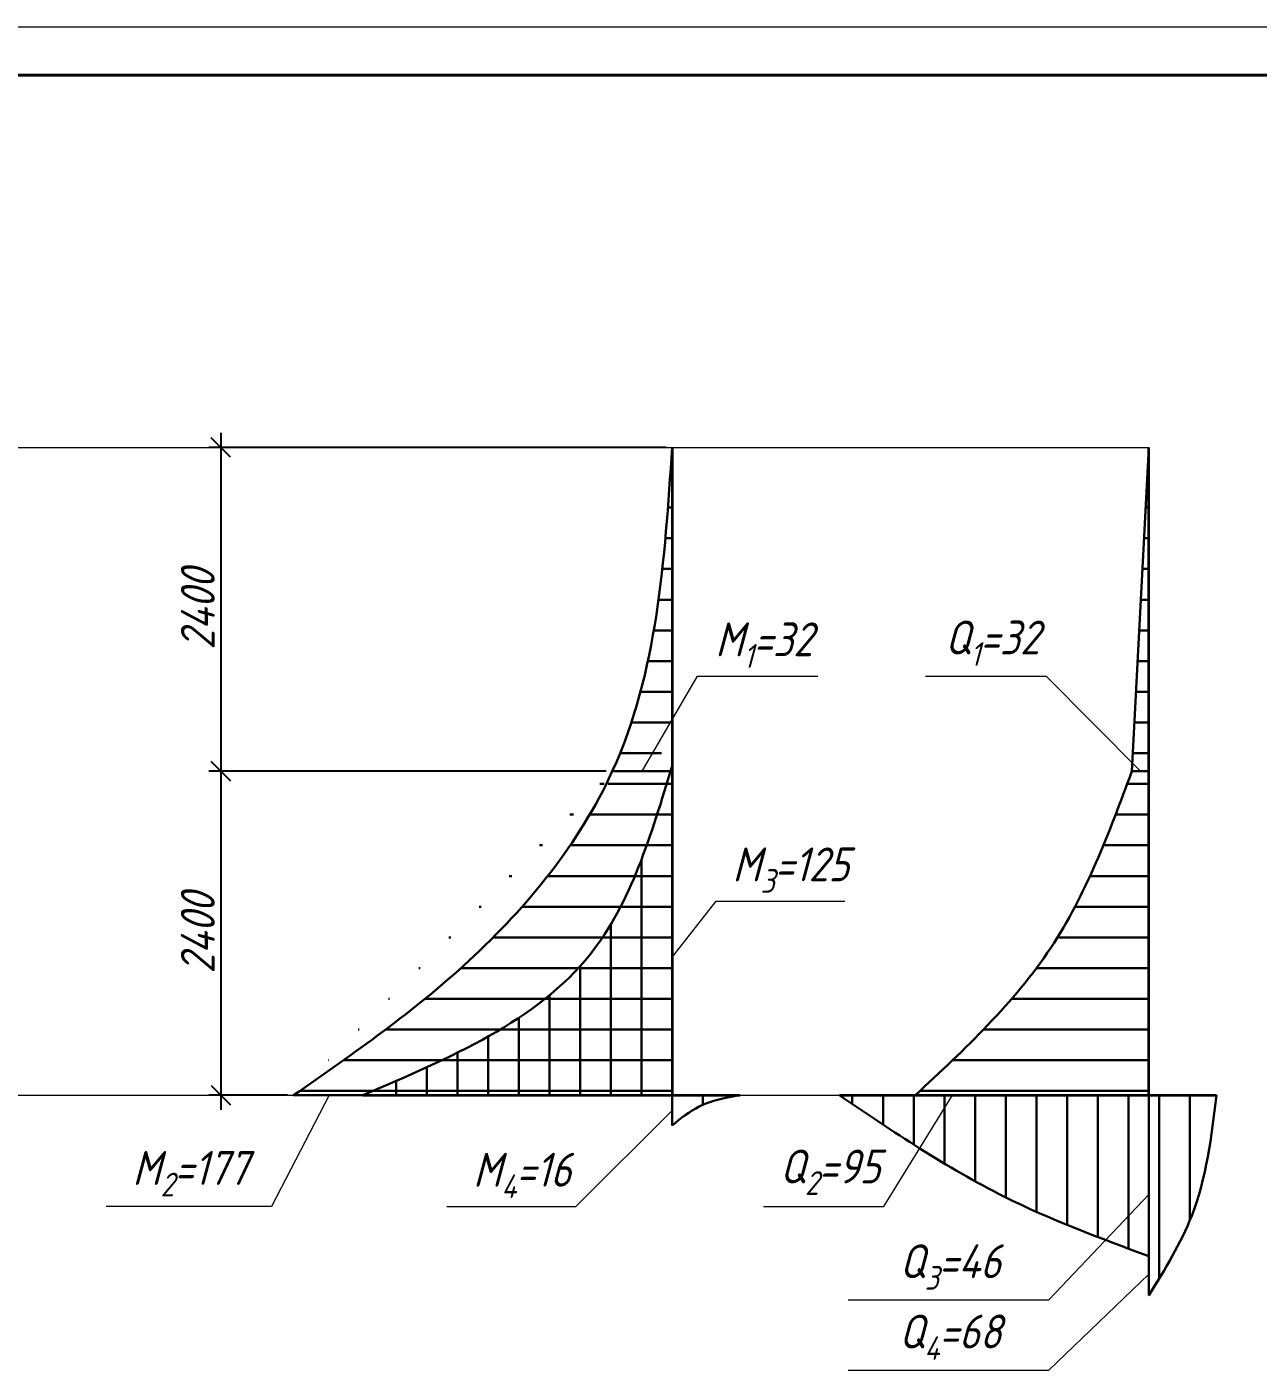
# Model space of a CAD drawing. Header units: millimetres. Extents: x -1004 to 900128, y -352756 to 107728.
# Drawn here: x 25429 to 38165, y -58999 to -45109 of the extents above; entities that cross this region are included whole.
import ezdxf

# ---------------------------------------------------------------- set-up
doc = ezdxf.new("R2010")
doc.units = ezdxf.units.MM
doc.linetypes.add('ACAD_ISO04W100', pattern=[30, 24, -3, 0, -3])
for name, color, linetype, lineweight in [('axles', 152, 'ACAD_ISO04W100', 20), ('basic', 95, 'Continuous', 30), ('frame', 173, 'Continuous', 40), ('size', 45, 'Continuous', 20), ('text', 13, 'Continuous', 20), ('thick', 42, 'Continuous', 35), ('thin', 153, 'Continuous', 18)]:
    doc.layers.add(name, color=color, linetype=linetype, lineweight=lineweight)
doc.styles.add('Structures', font='isocpeur.ttf', dxfattribs={"width": 0.85, "oblique": 15})
doc.styles.add('structures 5', font='isocpeur.ttf', dxfattribs={"width": 0.85, "oblique": 15, "height": 5})
doc.dimstyles.new('structures 3.5', dxfattribs={"dimtxt": 3.5, "dimasz": 2, "dimexe": 1.25, "dimexo": 0.625, "dimtad": 1, "dimtxsty": 'Structures', "dimblk": 'OBLIQUE', "dimcen": 2.5, "dimdle": 1.5, "dimadec": 0, "dimazin": 0, "dimtfac": 1, "dimtmove": 0, "dimatfit": 3, "dimfxl": 1, "dimarcsym": 0})
pattern_1 = [(90, (-63145.36184696525, -61191.99412018171), (-317.5, 0), [])]

# ---------------------------------------------------------------- blocks, each defined once
blk = doc.blocks.new('_Oblique')
at = {"color": 0, "linetype": 'ByBlock', "lineweight": -2}
blk.add_line((-0.5, -0.5), (0.5, 0.5), dxfattribs=at)
blk = doc.blocks.new('*D427')
at = {"layer": 'Defpoints', "color": 0, "transparency": 16777216}
for p in [(32102.89871145218, -49456.54545495048), (27434.63815303561, -52806.54545495048), (31484.89871145218, -52806.54545495048)]:
    blk.add_point(p, dxfattribs=at)
at = {"layer": 'size', "color": 0, "lineweight": -2, "transparency": 16777216}
for p, q in [((27434.63815303561, -49306.54545495048), (27434.63815303561, -52956.54545495048)), ((32040.39871145218, -49456.54545495048), (27309.63815303561, -49456.54545495048)), ((31422.39871145218, -52806.54545495048), (27309.63815303561, -52806.54545495048))]:
    blk.add_line(p, q, dxfattribs=at)
at = {"layer": 'size', "color": 0, "lineweight": -2, "transparency": 16777216, "xscale": 200, "yscale": 200, "zscale": 200}
for p, rotation in [((27434.63815303561, -49456.54545495048), 90), ((27434.63815303561, -52806.54545495048), 270)]:
    blk.add_blockref('_Oblique', p, dxfattribs=dict(at, rotation=rotation))
at = {"layer": 'size', "color": 0, "transparency": 16777216, "insert": (27197.13815303559, -51131.54545495047), "char_height": 350, "attachment_point": 5, "rotation": 90, "style": 'Structures'}
blk.add_mtext('2400', dxfattribs=at)
blk = doc.blocks.new('*D412')
at = {"layer": 'Defpoints', "color": 0, "transparency": 16777216}
for p in [(28024.63815303488, -52806.54545495048), (27434.63815303555, -56156.54545495048), (28187.89871145218, -56156.54545495048)]:
    blk.add_point(p, dxfattribs=at)
at = {"layer": 'size', "color": 0, "lineweight": -2, "transparency": 16777216}
for p, q in [((27434.63815303555, -52656.54545495048), (27434.63815303555, -56306.54545495048)), ((27962.13815303488, -52806.54545495048), (27309.63815303555, -52806.54545495048)), ((28125.39871145218, -56156.54545495048), (27309.63815303555, -56156.54545495048))]:
    blk.add_line(p, q, dxfattribs=at)
at = {"layer": 'size', "color": 0, "lineweight": -2, "transparency": 16777216, "xscale": 200, "yscale": 200, "zscale": 200}
for p, rotation in [((27434.63815303555, -52806.54545495048), 90), ((27434.63815303555, -56156.54545495048), 270)]:
    blk.add_blockref('_Oblique', p, dxfattribs=dict(at, rotation=rotation))
at = {"layer": 'size', "color": 0, "transparency": 16777216, "insert": (27197.13815303553, -54481.54545495047), "char_height": 350, "attachment_point": 5, "rotation": 90, "style": 'Structures'}
blk.add_mtext('2400', dxfattribs=at)

msp = doc.modelspace()

# ---------------------------------------------------------------- hatches: boundary and pattern name
at = {"layer": 'basic'}
h = msp.add_hatch(dxfattribs=at)
h.set_pattern_fill('ANSI31', color=256, scale=100, angle=315)
h.set_pattern_definition([(0, (-63145.36184696525, -61191.99412018171), (8.526512829121202e-14, 317.5), [])])
edge = h.paths.add_edge_path()
edge.add_line((32102.89871145217, -52806.54545495045), (31484.89871145217, -52806.54545495045))
edge.add_spline(control_points=[(31484.89871145217, -52806.54545495045), (31148.69226293291, -53542.63397031734), (30107.56035334491, -54819.71191420258), (28812.34363094824, -55721.68813712185), (28187.89871145217, -56156.54545495045)], knot_values=[0, 0, 0, 9.094947017729282e-13, 2456.252634354829, 4742.864074920832, 4742.864074920832, 4742.864074920832, 4742.864074920832], degree=3, periodic=0)
edge.add_line((28187.89871145217, -56156.54545495045), (32102.89871145217, -56156.54545495045))
edge.add_line((32102.89871145217, -56156.54545495045), (32102.89871145217, -52806.54545495045))
edge = h.paths.add_edge_path()
edge.add_spline(control_points=[(32102.89871145217, -49456.54545495045), (32027.03764426932, -50621.11238120252), (31951.17657708635, -51785.67930745457), (31484.89871145217, -52806.54545495045)], knot_values=[0, 0, 0, 0, 3406.526676836684, 3406.526676836684, 3406.526676836684, 3406.526676836684], degree=3, periodic=0)
edge.add_line((31484.89871145217, -52806.54545495045), (31793.89871145217, -52806.54545495045))
edge.add_line((31793.89871145217, -52806.54545495045), (32102.89871145217, -52517.77728075882))
edge.add_line((32102.89871145217, -52517.77728075882), (32102.89871145217, -49456.54545495044))
h = msp.add_hatch(dxfattribs=at)
h.set_pattern_fill('ANSI31', color=256, scale=100, angle=315)
h.set_pattern_definition([(0, (-64775.36184696528, -61191.99412018171), (8.526512829121202e-14, 317.5), [])])
edge = h.paths.add_edge_path()
edge.add_line((37034.63815303475, -52806.54545495045), (36859.63815303475, -52806.54545495045))
edge.add_spline(control_points=[(36859.63815303475, -52806.54545495045), (36622.25973483457, -53443.38434274581), (36140.36761701796, -54736.20465334787), (35131.52720792739, -55678.44798411336), (34619.63815303475, -56156.54545495045)], knot_values=[0, 0, 0, 0, 2009.443412837147, 4079.288038007142, 4079.288038007142, 4079.288038007142, 4079.288038007142], degree=3, periodic=0)
edge.add_line((34619.63815303475, -56156.54545495045), (37034.63815303475, -56156.54545495045))
edge.add_line((37034.63815303475, -56156.54545495045), (37034.63815303475, -52806.54545495045))
h.paths.add_polyline_path([(37034.63815303475, -49456.54545495045), (36859.63815303475, -52806.54545495045), (37034.63815303475, -52806.54545495045)])
h = msp.add_hatch(dxfattribs=at)
h.set_pattern_fill('ANSI31', color=256, scale=100, angle=45)
h.set_pattern_definition(pattern_1)
edge = h.paths.add_edge_path()
edge.add_line((32102.89871145217, -52806.54545495045), (32086.64393062531, -52806.54545495045))
edge.add_spline(control_points=[(32086.64393062531, -52806.54545495041), (31878.58271881696, -53497.38089991507), (31380.65547745922, -55101.63503879218), (29804.55207636629, -55772.66454320747), (28902.89871145217, -56156.54545495045)], knot_values=[53.91940055703866, 53.91940055703866, 53.91940055703866, 53.91940055703866, 2123.558099905938, 4890.400115360955, 4890.400115360955, 4890.400115360955, 4890.400115360955], degree=3, periodic=0)
edge.add_line((28902.89871145211, -56156.54545495045), (32102.89871145211, -56156.54545495045))
edge.add_line((32102.89871145217, -56156.54545495045), (32102.89871145217, -52806.54545495045))
h = msp.add_hatch(dxfattribs=at)
h.set_pattern_fill('ANSI31', color=256, scale=100, angle=45)
h.set_pattern_definition(pattern_1)
edge = h.paths.add_edge_path()
edge.add_spline(control_points=[(32102.89871145217, -56468.54545495045), (32193.17355002401, -56395.28454953506), (32397.47311954453, -56229.48894495877), (32657.67403344661, -56182.67403454804), (32802.89871145217, -56156.54545495045)], knot_values=[0, 0, 0, 0, 343.5251666801937, 777.426410088535, 777.426410088535, 777.426410088535, 777.426410088535], degree=3, periodic=0)
edge.add_line((32802.89871145217, -56156.54545495045), (32102.89871145217, -56156.54545495045))
edge.add_line((32102.89871145217, -56156.54545495045), (32102.89871145217, -56468.54545495045))
h = msp.add_hatch(dxfattribs=at)
h.set_pattern_fill('ANSI31', color=256, scale=100, angle=45)
h.set_pattern_definition([(90, (-64775.36184696525, -61191.99412018171), (-317.5, 0), [])])
edge = h.paths.add_edge_path()
edge.add_line((34619.63815303475, -56156.54545495045), (33834.63815303475, -56156.54545495045))
edge.add_spline(control_points=[(33834.63815303475, -56156.54545495045), (34388.01442937049, -56531.09389073221), (35391.39060637636, -57210.22126512331), (36525.84951661029, -57632.26490401464), (37034.63815303475, -57821.54545495045)], knot_values=[0, 0, 0, 0, 1995.736182874333, 3618.648335892399, 3618.648335892399, 3618.648335892399, 3618.648335892399], degree=3, periodic=0)
edge.add_line((37034.63815303475, -57821.54545495045), (37034.63815303475, -56156.54545495045))
edge.add_line((37034.63815303475, -56156.54545495045), (34619.63815303475, -56156.54545495045))
edge = h.paths.add_edge_path()
edge.add_spline(control_points=[(37034.63815303475, -58225.54309094743), (37200.58703154223, -57957.57930837455), (37592.09562231317, -57325.39592855132), (37682.53394989101, -56583.8005500638), (37734.63815303475, -56156.54545495045)], knot_values=[0, 0, 0, 0, 935.4950492465687, 2207.031175490182, 2207.031175490182, 2207.031175490182, 2207.031175490182], degree=3, periodic=0)
edge.add_line((37734.63815303475, -56156.54545495045), (37034.63815303475, -56156.54545495045))
edge.add_line((37034.63815303475, -56156.54545495045), (37034.63815303475, -58225.54309094743))

# ---------------------------------------------------------------- linework, layer by layer
at = {"layer": 'axles', "ltscale": 0.4}
for p, q in [((20677.83521136318, -49456.54545495045), (37034.63815303475, -49456.54545495045)), ((21377.83521136318, -56156.54545495045), (33834.63815303475, -56156.54545495045))]:
    msp.add_line(p, q, dxfattribs=at)
at = {"layer": 'basic'}
for p, q in [((36859.63815303475, -52806.54545495045), (37034.63815303475, -49456.54545495045)), ((32102.89871145217, -56156.54545495045), (32102.89871145217, -52752.54545495045)), ((32102.89871145217, -52806.54545495045), (31484.89871145217, -52806.54545495045)), ((37034.63815303475, -52806.54545495045), (36859.63815303475, -52806.54545495045)), ((32102.89871145217, -56156.54545495045), (28187.89871145217, -56156.54545495045)), ((32102.89871145217, -56156.54545495045), (32102.89871145217, -56468.54545495045)), ((37034.63815303475, -56156.54545495045), (34619.63815303475, -56156.54545495045)), ((37034.63815303475, -56156.54545495045), (37034.63815303475, -58225.54309094743))]:
    msp.add_line(p, q, dxfattribs=at)
for points in [[(28187.89871145217, -56156.54545495045), (30002.17501318061, -54764.78635901693), (31484.89871145217, -52806.54545495045), (32102.89871145217, -49456.54545495045)], [(32102.89871145217, -52752.54545495045), (31255.00116403054, -54699.48375719646), (28902.89871145217, -56156.54545495045)], [(36859.63815303475, -52806.54545495045), (36019.63815303475, -54631.99412018171), (34619.63815303475, -56156.54545495045)], [(32102.89871145217, -56468.54545495045), (32384.63815303475, -56271.99412018171), (32802.89871145217, -56156.54545495045)], [(37034.63815303475, -57821.54545495045), (35534.63815303475, -57201.99412018171), (33834.63815303475, -56156.54545495045)], [(37034.63815303475, -58225.54309094743), (37478.39267967708, -57401.99412018171), (37734.63815303475, -56156.54545495045)]]:
    msp.add_spline(points, degree=3, dxfattribs=at)
at = {"layer": 'frame'}
msp.add_line((995.6406099836095, -45608.51278151889), (57895.64060998361, -45608.51278151889), dxfattribs=at)
at = {"layer": 'thick'}
for p, q in [((32102.89871145217, -49456.54545495045), (32102.89871145217, -56156.54545495045)), ((37034.63815303475, -56156.54545495045), (37034.63815303475, -49456.54545495045)), ((28902.89871145217, -56156.54545495045), (32802.89871145217, -56156.54545495045)), ((33834.63815303475, -56156.54545495045), (37734.63815303475, -56156.54545495045))]:
    msp.add_line(p, q, dxfattribs=at)
at = {"layer": 'thin'}
for p, q in [((-1004.359390016391, -45108.51278151889), (58395.64060998361, -45108.51278151889)), ((31793.89871145217, -52806.54545495045), (32364.63815303475, -51821.1510948363)), ((32364.63815303475, -51821.1510948363), (33611.3803476759, -51821.1510948363)), ((34725.39429207032, -51821.1510948363), (35972.13648671147, -51821.1510948363)), ((35972.13648671147, -51821.1510948363), (36947.13815303475, -52806.54545495045)), ((32554.63815303475, -54148.14164754684), (32102.89871145217, -54724.49268345727)), ((32554.63815303475, -54148.14164754684), (33888.51648288793, -54148.14164754684)), ((28554.77836968403, -56156.54545495045), (27959.54516946346, -57305.39876541367)), ((34294.63815303475, -57305.39876541367), (35004.63815303475, -56156.54545495045)), ((31108.51648288793, -57305.39876541367), (32102.89871145217, -56312.54545495045)), ((35999.75160338027, -58271.99412018171), (37034.63815303475, -57181.99412018171)), ((27959.54516946346, -57305.39876541367), (26250.59385962967, -57305.39876541367)), ((29774.63815303475, -57305.39876541367), (31108.51648288793, -57305.39876541367)), ((33047.8959583936, -57305.39876541367), (34294.63815303475, -57305.39876541367)), ((35999.75160338027, -58998.52145404071), (37034.63815303475, -58006.97174427337)), ((33924.63815303475, -58271.99412018171), (35999.75160338027, -58271.99412018171)), ((33924.63815303475, -58998.52145404071), (35999.75160338027, -58998.52145404071))]:
    msp.add_line(p, q, dxfattribs=at)

# ---------------------------------------------------------------- texts
at = {"layer": 'text', "char_height": 350, "attachment_point": 5, "style": 'structures 5'}
for s, insert, width in [('\\A1;Q{\\H0.7x;\\S^ 1;}=32', (35415.25831444575, -51481.99412018171), 1401.583920005622), ('\\A1;M{\\H0.7x;\\S^ 1;}=32', (33054.50217541018, -51501.37294153951), 1401.583920005622), ('\\A1;M{\\H0.7x;\\S^ 3;}=125', (33331.63831062221, -53828.36349425005), 1401.583920005622), ('\\A1;M{\\H0.7x;\\S^ 2;}=177', (27121.29903625268, -56967.60833885267), 1514.967067832156), ('\\A1;M{\\H0.7x;\\S^ 4;}=16', (30551.63831062221, -56985.62061211688), 1401.583920005622), ('\\A1;Q{\\H0.7x;\\S^ 2;}=95', (33737.75998076903, -56951.99412018171), 1401.583920005622), ('\\A1;\\pxt3;Q{\\H0.7x;\\S^ 3;}=46', (34979.75160338027, -57931.99412018171), 1401.583920005622), ('\\A1;\\pxt3;Q{\\H0.7x;\\S^ 4;}=68', (34979.75160338027, -58658.52145404071), 1401.583920005622)]:
    msp.add_mtext(s, dxfattribs=dict(at, insert=insert, width=width))

# ---------------------------------------------------------------- dimensions: what is measured, and where the dimension line sits
at = {"layer": 'size'}
for base, p1, p2, picture, middle in [((27434.63815303561, -52806.54545495048), (32102.89871145217, -49456.54545495045), (31484.89871145217, -52806.54545495045), '*D427', (27197.13815303559, -51131.54545495047)), ((27434.63815303555, -56156.54545495048), (28024.63815303487, -52806.54545495045), (28187.89871145217, -56156.54545495045), '*D412', (27197.13815303553, -54481.54545495047))]:
    dim = msp.add_linear_dim(base=base, p1=p1, p2=p2, angle=90, text='2400', dimstyle='structures 3.5', dxfattribs=at)
    dim.commit()
    dim.dimension.update_dxf_attribs({"geometry": picture, "text_midpoint": middle})

doc.saveas('drawing.dxf')
